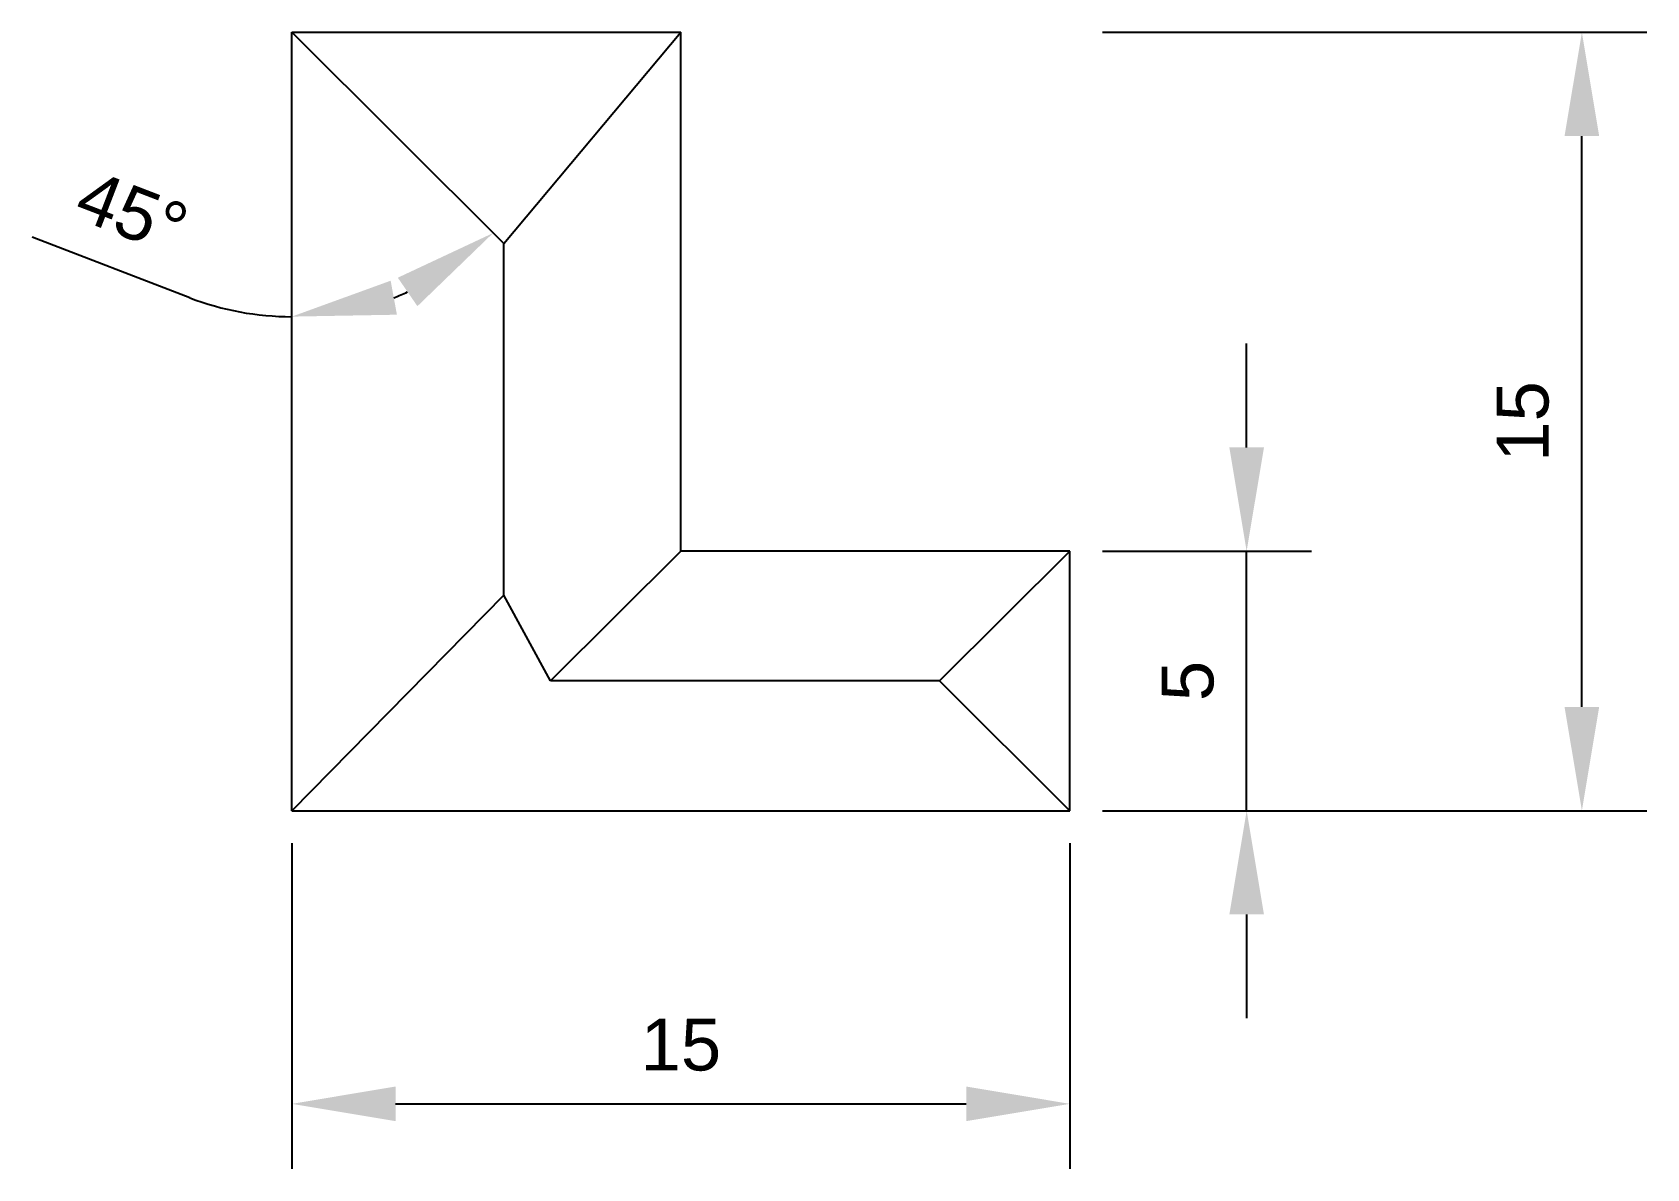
# Model space of a CAD drawing. Header units: millimetres. Extents: x 5617.7 to 5648.8, y 2531.8 to 2553.7.
import ezdxf

# ---------------------------------------------------------------- set-up
doc = ezdxf.new("R2010")
doc.units = ezdxf.units.MM
doc.layers.add('cotas', color=252, linetype='Continuous')
doc.styles.get("Standard").update_dxf_attribs({"font": 'arial.ttf'})
doc.dimstyles.new('ISO-25', dxfattribs={"dimtxt": 2.5, "dimasz": 2.5, "dimexe": 1.25, "dimexo": 0.625, "dimtad": 1, "dimtxsty": 'Standard', "dimcen": 2.5, "dimadec": 0, "dimazin": 0, "dimtfac": 1, "dimtmove": 0, "dimatfit": 3, "dimfxl": 1, "dimarcsym": 0})

# ---------------------------------------------------------------- blocks, each defined once
blk = doc.blocks.new('*D2')
at = {"layer": 'cotas', "color": 0, "lineweight": -2, "transparency": 16777216}
for p, q in [((5622.725, 2538.094), (5622.725, 2531.819)), ((5637.725, 2538.094), (5637.725, 2531.819)), ((5624.725, 2533.069), (5635.725, 2533.069))]:
    blk.add_line(p, q, dxfattribs=at)
at = {"layer": 'cotas', "color": 0, "transparency": 16777216}
for points in [[(5624.725, 2533.403), (5624.725, 2532.736), (5622.725, 2533.069)], [(5635.725, 2533.403), (5635.725, 2532.736), (5637.725, 2533.069)]]:
    blk.add_solid(points, dxfattribs=at)
at = {"layer": 'Defpoints', "color": 0, "transparency": 16777216}
for p in [(5622.725, 2538.719), (5637.725, 2538.719), (5637.725, 2533.069)]:
    blk.add_point(p, dxfattribs=at)
at = {"layer": 'cotas', "color": 0, "transparency": 16777216, "insert": (5630.225, 2534.205), "char_height": 1, "attachment_point": 5}
blk.add_mtext('15', dxfattribs=at)
blk = doc.blocks.new('*D3')
at = {"layer": 'cotas', "color": 0, "lineweight": -2, "transparency": 16777216}
for p, q in [((5641.131, 2545.719), (5641.131, 2547.719)), ((5638.35, 2543.719), (5642.381, 2543.719)), ((5641.131, 2538.719), (5641.131, 2543.719)), ((5638.35, 2538.719), (5642.381, 2538.719)), ((5641.131, 2536.719), (5641.131, 2534.719))]:
    blk.add_line(p, q, dxfattribs=at)
at = {"layer": 'cotas', "color": 0, "transparency": 16777216}
for points in [[(5640.798, 2545.719), (5641.465, 2545.719), (5641.131, 2543.719)], [(5640.798, 2536.719), (5641.465, 2536.719), (5641.131, 2538.719)]]:
    blk.add_solid(points, dxfattribs=at)
at = {"layer": 'Defpoints', "color": 0, "transparency": 16777216}
for p in [(5637.725, 2543.719), (5641.131, 2543.719), (5637.725, 2538.719)]:
    blk.add_point(p, dxfattribs=at)
at = {"layer": 'cotas', "color": 0, "transparency": 16777216, "insert": (5639.998, 2541.219), "char_height": 1, "attachment_point": 5, "rotation": 90}
blk.add_mtext('5', dxfattribs=at)
blk = doc.blocks.new('*D4')
at = {"layer": 'cotas', "color": 0, "lineweight": -2, "transparency": 16777216}
for p, q in [((5638.35, 2553.719), (5648.843, 2553.719)), ((5647.593, 2540.719), (5647.593, 2551.719)), ((5638.35, 2538.719), (5648.843, 2538.719))]:
    blk.add_line(p, q, dxfattribs=at)
at = {"layer": 'cotas', "color": 0, "transparency": 16777216}
for points in [[(5647.259, 2551.719), (5647.926, 2551.719), (5647.593, 2553.719)], [(5647.259, 2540.719), (5647.926, 2540.719), (5647.593, 2538.719)]]:
    blk.add_solid(points, dxfattribs=at)
at = {"layer": 'Defpoints', "color": 0, "transparency": 16777216}
for p in [(5637.725, 2553.719), (5647.593, 2553.719), (5637.725, 2538.719)]:
    blk.add_point(p, dxfattribs=at)
at = {"layer": 'cotas', "color": 0, "transparency": 16777216, "insert": (5646.457, 2546.219), "char_height": 1, "attachment_point": 5, "rotation": 90}
blk.add_mtext('15', dxfattribs=at)
blk = doc.blocks.new('*D5')
at = {"layer": 'cotas', "color": 0, "lineweight": -2, "transparency": 16777216}
blk.add_line((5620.759, 2548.605), (5617.723, 2549.772), dxfattribs=at)
for start, end in [(291.0304, 294.05), (248.9696, 270)]:
    blk.add_arc((5622.725, 2553.719), 5.48, start, end, dxfattribs=at)
at = {"layer": 'cotas', "color": 0, "transparency": 16777216}
for points in [[(5624.769, 2548.99), (5625.147, 2548.441), (5626.605, 2549.85)], [(5624.752, 2548.277), (5624.631, 2548.932), (5622.725, 2548.24)]]:
    blk.add_solid(points, dxfattribs=at)
at = {"layer": 'Defpoints', "color": 0, "transparency": 16777216}
for p in [(5622.725, 2553.719), (5622.725, 2553.719), (5626.81, 2549.646), (5625.469, 2548.976), (5622.725, 2538.719)]:
    blk.add_point(p, dxfattribs=at)
at = {"layer": 'cotas', "color": 0, "transparency": 16777216, "insert": (5619.648, 2550.246), "char_height": 1, "attachment_point": 5, "rotation": 338.9696}
blk.add_mtext('45°', dxfattribs=at)

msp = doc.modelspace()

# ---------------------------------------------------------------- linework, layer by layer
for p, q in [((5622.725, 2538.719), (5622.725, 2553.719)), ((5622.725, 2553.719), (5630.225, 2553.719)), ((5626.81, 2549.646), (5622.725, 2553.719)), ((5626.81, 2549.646), (5630.225, 2553.719)), ((5630.225, 2543.719), (5630.225, 2553.719)), ((5626.81, 2542.87), (5626.81, 2549.646)), ((5630.225, 2543.719), (5627.713, 2541.219)), ((5637.725, 2543.719), (5630.225, 2543.719)), ((5635.211, 2541.219), (5637.725, 2543.719)), ((5637.725, 2538.719), (5637.725, 2543.719)), ((5626.81, 2542.87), (5622.725, 2538.719)), ((5627.713, 2541.219), (5626.81, 2542.87)), ((5635.211, 2541.219), (5627.713, 2541.219)), ((5637.725, 2538.719), (5635.211, 2541.219)), ((5622.725, 2538.719), (5637.725, 2538.719))]:
    msp.add_line(p, q)

# ---------------------------------------------------------------- dimensions: what is measured, and where the dimension line sits
at = {"layer": 'cotas'}
dim = msp.add_angular_dim_2l(base=(5625.469, 2548.976), line1=((5622.725, 2538.719), (5622.725, 2553.719)), line2=((5626.81, 2549.646), (5622.725, 2553.719)), dimstyle='ISO-25', override={"dimtxt": 1, "dimasz": 2}, dxfattribs=at)
dim.commit()
dim.dimension.update_dxf_attribs({"geometry": '*D5', "text_midpoint": (5619.648, 2550.246)})
for base, p2, picture, middle in [((5647.593, 2553.719), (5637.725, 2553.719), '*D4', (5646.457, 2546.219)), ((5641.131, 2543.719), (5637.725, 2543.719), '*D3', (5639.998, 2541.219))]:
    dim = msp.add_linear_dim(base=base, p1=(5637.725, 2538.719), p2=p2, angle=90, dimstyle='ISO-25', override={"dimtxt": 1, "dimasz": 2}, dxfattribs=at)
    dim.commit()
    dim.dimension.update_dxf_attribs({"geometry": picture, "text_midpoint": middle})
dim = msp.add_linear_dim(base=(5637.725, 2533.069), p1=(5622.725, 2538.719), p2=(5637.725, 2538.719), dimstyle='ISO-25', override={"dimtxt": 1, "dimasz": 2}, dxfattribs=at)
dim.commit()
dim.dimension.update_dxf_attribs({"geometry": '*D2', "text_midpoint": (5630.225, 2534.205)})

doc.saveas('drawing.dxf')
